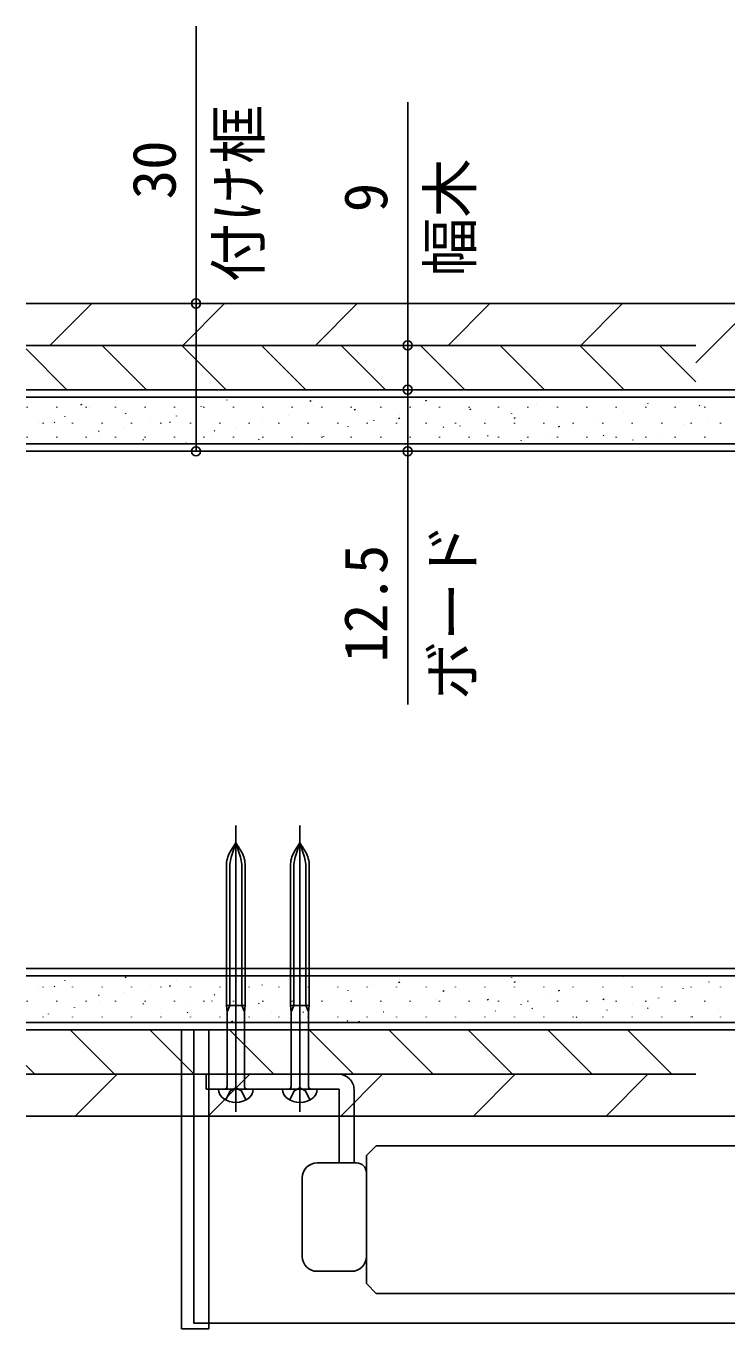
# Model space of a CAD drawing. Units: millimetres, scale not verified. Extents: x -525 to 525, y -783 to 780.
# Drawn here: x -111.5 to 30.8, y -620.8 to -356.2 of the extents above; entities that cross this region are included whole.
import ezdxf
from ezdxf.enums import TextEntityAlignment as Align

# ---------------------------------------------------------------- set-up
doc = ezdxf.new("R2010")
doc.units = ezdxf.units.MM
doc.header["$LTSCALE"] = 4
for name, color, linetype in [('0-3_YKK_12', 2, 'Continuous'), ('0-4_YKK_13', 4, 'Continuous'), ('0-5_YKK_D', 6, 'Continuous'), ('0-7_YSS_K', 3, 'Continuous')]:
    doc.layers.add(name, color=color, linetype=linetype)
doc.styles.add('ＭＳ ゴシック', font='')
doc.styles.get('ＭＳ ゴシック').set_extended_font_data('MS Gothic')

msp = doc.modelspace()

# ---------------------------------------------------------------- linework, layer by layer
at = {"layer": '0-3_YKK_12'}
for p, q in [((-77.377, -560.061), (-77.377, -619.561)), ((-42.377, -585.557), (-40.377, -583.557)), ((205.623, -583.557), (-40.377, -583.557)), ((-42.377, -585.557), (-42.377, -611.557)), ((-42.377, -586.557), (-42.377, -610.557)), ((-40.377, -613.557), (-42.377, -611.557)), ((205.623, -613.557), (-40.377, -613.557)), ((-77.377, -619.561), (468.623, -619.559))]:
    msp.add_line(p, q, dxfattribs=at)
at = {"layer": '0-4_YKK_13'}
for p, q in [((-68.877, -576.675), (-68.877, -518.538)), ((-55.877, -576.675), (-55.877, -518.538)), ((-68.877, -522.071), (-69.834, -523.554)), ((-68.877, -522.071), (-69.807, -524.98)), ((-68.877, -522.071), (-67.921, -523.554)), ((-68.877, -522.071), (-67.947, -524.98)), ((-55.877, -522.071), (-56.834, -523.554)), ((-55.877, -522.071), (-56.807, -524.98)), ((-55.877, -522.071), (-54.921, -523.554)), ((-55.877, -522.071), (-54.947, -524.98)), ((-70.777, -526.384), (-70.777, -555.071)), ((-66.977, -526.384), (-66.977, -555.071)), ((-57.777, -526.384), (-57.777, -555.071)), ((-53.977, -526.384), (-53.977, -555.071)), ((-70.082, -555.071), (-70.082, -526.462)), ((-67.672, -555.071), (-67.672, -526.462)), ((-57.082, -555.071), (-57.082, -526.462)), ((-54.672, -555.071), (-54.672, -526.462)), ((-70.777, -555.071), (-66.977, -555.071)), ((-70.777, -555.071), (-70.647, -556.37)), ((-70.082, -555.071), (-70.647, -556.37)), ((-67.672, -555.071), (-67.108, -556.37)), ((-66.977, -555.071), (-67.108, -556.37)), ((-57.777, -555.071), (-53.977, -555.071)), ((-57.777, -555.071), (-57.647, -556.37)), ((-57.082, -555.071), (-57.647, -556.37)), ((-54.672, -555.071), (-54.108, -556.37)), ((-53.977, -555.071), (-54.108, -556.37)), ((-70.647, -556.37), (-70.647, -571.571)), ((-67.108, -556.37), (-67.108, -571.583)), ((-57.647, -556.37), (-57.647, -571.571)), ((-54.108, -556.37), (-54.108, -571.583)), ((-79.877, -620.761), (-79.877, -560.061)), ((-74.377, -620.761), (-74.377, -560.061)), ((-74.877, -572.061), (-74.877, -569.061)), ((-47.977, -569.061), (-74.877, -569.061)), ((-47.977, -572.061), (-74.877, -572.061)), ((-72.377, -572.061), (-68.877, -572.061)), ((-72.377, -572.091), (-72.377, -572.071)), ((-70.927, -574.264), (-70.022, -572.433)), ((-68.877, -571.824), (-70.022, -572.433)), ((-68.877, -571.824), (-67.732, -572.433)), ((-65.377, -572.073), (-68.877, -572.073)), ((-66.827, -574.264), (-67.732, -572.433)), ((-65.377, -572.091), (-65.377, -572.071)), ((-59.377, -572.061), (-55.877, -572.061)), ((-59.377, -572.091), (-59.377, -572.071)), ((-57.927, -574.264), (-57.022, -572.433)), ((-55.877, -571.824), (-57.022, -572.433)), ((-55.877, -571.824), (-54.732, -572.433)), ((-52.377, -572.073), (-55.877, -572.073)), ((-53.827, -574.264), (-54.732, -572.433)), ((-52.377, -572.091), (-52.377, -572.071)), ((-47.907, -572.09), (-47.977, -572.061)), ((-47.877, -587.061), (-47.877, -572.161)), ((-44.877, -587.061), (-44.877, -572.161)), ((-44.377, -587.061), (-52.377, -587.061)), ((-42.377, -606.061), (-42.377, -589.061)), ((-55.377, -606.061), (-55.377, -590.061)), ((-45.377, -609.061), (-52.377, -609.061)), ((-79.877, -620.761), (-74.377, -620.761))]:
    msp.add_line(p, q, dxfattribs=at)
msp.add_lwpolyline([(-45.785, -569.969), (-46.255, -569.584), (-46.791, -569.297), (-47.373, -569.121), (-47.977, -569.061)], dxfattribs=at)
for centre, radius, start, end in [((-64.792, -526.807), 6, 147.17367, 175.96121), ((-72.962, -526.807), 6, 4.03879, 32.82633), ((-51.792, -526.807), 6, 147.17367, 175.96121), ((-59.962, -526.807), 6, 4.03879, 32.82633), ((-64.092, -526.807), 6, 162.27003, 175.96121), ((-73.662, -526.807), 6, 4.03879, 17.72997), ((-51.092, -526.807), 6, 162.27003, 175.96121), ((-60.662, -526.807), 6, 4.03879, 17.72997), ((-47.977, -572.161), 3.1, 0, 45), ((-70.077, -572.091), 2.3, 179.25264, 236.59671), ((-68.877, -570.371), 4.4, 233.96093, 308.06785), ((-71.147, -571.561), 0.5, 270, 0), ((-66.608, -571.573), 0.5, 180, 270), ((-67.677, -572.091), 2.3, 303.40329, 0.46192), ((-57.077, -572.091), 2.3, 179.25264, 236.59671), ((-55.877, -570.371), 4.4, 233.96093, 308.06785), ((-58.147, -571.561), 0.5, 270, 0), ((-53.608, -571.573), 0.5, 180, 270), ((-54.677, -572.091), 2.3, 303.40329, 0.46192), ((-47.977, -572.161), 0.1, 0, 45), ((-52.377, -590.061), 3, 90, 180), ((-44.377, -589.061), 2, 0, 90), ((-52.377, -606.061), 3, 180, 270), ((-45.377, -606.061), 3, 270, 0)]:
    msp.add_arc(centre, radius, start, end, dxfattribs=at)
at = {"layer": '0-5_YKK_D'}
for points in [[(-76.947, -442.561), (-76.947, -412.561), (-76.947, -356.225)], [(-33.989, -430.061), (-33.989, -421.061), (-33.989, -371.661)], [(-33.989, -430.061), (-33.989, -442.561), (-33.989, -493.988)]]:
    msp.add_lwpolyline(points, dxfattribs=at)
for centre in [(-76.947, -412.561), (-33.989, -421.061), (-33.989, -430.061), (-33.989, -430.061), (-76.947, -442.561), (-33.989, -442.561)]:
    msp.add_circle(centre, 0.925, dxfattribs=at)
at = {"layer": '0-7_YSS_K'}
for p, q in [((217.623, -412.561), (-111.466, -412.561)), ((-106.609, -421.061), (-98.109, -412.561)), ((-79.668, -421.061), (-71.168, -412.561)), ((-52.728, -421.061), (-44.228, -412.561)), ((-25.787, -421.061), (-17.287, -412.561)), ((1.154, -421.061), (9.654, -412.561)), ((24.542, -424.614), (36.595, -412.561)), ((-111.466, -421.061), (24.542, -421.061)), ((-103.181, -430.061), (-111.466, -421.776)), ((-87.016, -430.061), (-96.016, -421.061)), ((-70.852, -430.061), (-79.852, -421.061)), ((-54.687, -430.061), (-63.687, -421.061)), ((-38.523, -430.061), (-47.523, -421.061)), ((-22.359, -430.061), (-31.359, -421.061)), ((-6.194, -430.061), (-15.194, -421.061)), ((9.97, -430.061), (0.97, -421.061)), ((24.542, -428.468), (17.135, -421.061)), ((-111.466, -430.061), (187.423, -430.061)), ((-111.466, -430.061), (24.542, -430.061)), ((187.423, -431.561), (-111.466, -431.561)), ((-111.231, -433.67), (-111.231, -433.57)), ((-105.251, -433.67), (-105.251, -433.57)), ((-100.191, -433.188), (-100.301, -433.021)), ((-99.271, -433.67), (-99.271, -433.57)), ((-98.609, -433.6), (-98.616, -433.582)), ((-93.385, -432.308), (-93.392, -432.29)), ((-93.291, -433.67), (-93.291, -433.57)), ((-87.311, -433.67), (-87.311, -433.57)), ((-81.331, -433.67), (-81.331, -433.57)), ((-75.936, -433.447), (-75.943, -433.428)), ((-75.351, -433.67), (-75.351, -433.57)), ((-70.712, -432.155), (-70.718, -432.136)), ((-69.371, -433.67), (-69.371, -433.57)), ((-63.391, -433.67), (-63.391, -433.57)), ((-57.411, -433.67), (-57.411, -433.57)), ((-53.681, -432.427), (-53.791, -432.26)), ((-53.263, -433.294), (-53.269, -433.275)), ((-51.431, -433.67), (-51.431, -433.57)), ((-48.038, -432.002), (-48.045, -431.983)), ((-45.451, -433.67), (-45.451, -433.57)), ((-39.471, -433.67), (-39.471, -433.57)), ((-33.491, -433.67), (-33.491, -433.57)), ((-30.589, -433.141), (-30.596, -433.122)), ((-30.221, -432.355), (-30.332, -432.188)), ((-27.511, -433.67), (-27.511, -433.57)), ((-25.365, -431.848), (-25.372, -431.83)), ((-21.531, -433.67), (-21.531, -433.57)), ((-15.551, -433.67), (-15.551, -433.57)), ((-9.571, -433.67), (-9.571, -433.57)), ((-7.916, -432.987), (-7.923, -432.968)), ((-3.591, -433.67), (-3.591, -433.57)), ((-2.692, -431.695), (-2.698, -431.676)), ((2.389, -433.67), (2.389, -433.57)), ((8.369, -433.67), (8.369, -433.57)), ((14.349, -433.67), (14.349, -433.57)), ((14.757, -432.834), (14.751, -432.815)), ((16.289, -431.594), (16.267, -431.561)), ((20.329, -433.67), (20.329, -433.57)), ((25.295, -433.363), (25.185, -433.196)), ((26.309, -433.67), (26.309, -433.57)), ((-103.6, -435.552), (-103.607, -435.533)), ((-91.184, -434.957), (-91.295, -434.79)), ((-80.927, -435.399), (-80.933, -435.38)), ((-63.511, -436.443), (-63.518, -436.425)), ((-58.253, -435.246), (-58.26, -435.227)), ((-44.674, -434.196), (-44.785, -434.029)), ((-40.838, -436.29), (-40.845, -436.271)), ((-35.668, -435.965), (-35.778, -435.798)), ((-35.58, -435.092), (-35.587, -435.074)), ((-21.215, -434.124), (-21.325, -433.957)), ((-18.165, -436.137), (-18.171, -436.118)), ((-12.907, -434.939), (-12.913, -434.92)), ((-12.209, -435.893), (-12.319, -435.726)), ((4.509, -435.984), (4.502, -435.965)), ((9.767, -434.786), (9.76, -434.767)), ((27.182, -435.83), (27.175, -435.811)), ((-108.858, -436.75), (-108.865, -436.731)), ((-108.001, -436.9), (-108.001, -436.8)), ((-105.637, -436.798), (-105.747, -436.631)), ((-102.021, -436.9), (-102.021, -436.8)), ((-96.631, -438.566), (-96.741, -438.4)), ((-96.041, -436.9), (-96.041, -436.8)), ((-91.409, -437.889), (-91.416, -437.87)), ((-90.061, -436.9), (-90.061, -436.8)), ((-86.185, -436.597), (-86.191, -436.578)), ((-84.081, -436.9), (-84.081, -436.8)), ((-82.178, -436.726), (-82.288, -436.559)), ((-78.101, -436.9), (-78.101, -436.8)), ((-73.171, -438.495), (-73.282, -438.328)), ((-72.121, -436.9), (-72.121, -436.8)), ((-68.736, -437.736), (-68.742, -437.717)), ((-66.141, -436.9), (-66.141, -436.8)), ((-60.161, -436.9), (-60.161, -436.8)), ((-54.181, -436.9), (-54.181, -436.8)), ((-48.201, -436.9), (-48.201, -436.8)), ((-46.062, -437.582), (-46.069, -437.563)), ((-42.221, -436.9), (-42.221, -436.8)), ((-36.241, -436.9), (-36.241, -436.8)), ((-30.261, -436.9), (-30.261, -436.8)), ((-26.661, -437.734), (-26.772, -437.567)), ((-24.281, -436.9), (-24.281, -436.8)), ((-23.389, -437.429), (-23.396, -437.41)), ((-18.301, -436.9), (-18.301, -436.8)), ((-12.321, -436.9), (-12.321, -436.8)), ((-6.341, -436.9), (-6.341, -436.8)), ((-3.202, -437.662), (-3.313, -437.495)), ((-0.716, -437.276), (-0.722, -437.257)), ((-0.361, -436.9), (-0.361, -436.8)), ((5.619, -436.9), (5.619, -436.8)), ((11.599, -436.9), (11.599, -436.8)), ((16.967, -439.074), (16.96, -439.055)), ((17.579, -436.9), (17.579, -436.8)), ((21.958, -437.122), (21.951, -437.103)), ((23.559, -436.9), (23.559, -436.8)), ((29.539, -436.9), (29.539, -436.8)), ((-111.466, -441.061), (187.623, -441.061)), ((-111.231, -439.75), (-111.231, -439.65)), ((-105.251, -439.75), (-105.251, -439.65)), ((-101.657, -441.038), (-101.664, -441.02)), ((-99.271, -439.75), (-99.271, -439.65)), ((-96.4, -439.841), (-96.406, -439.822)), ((-93.291, -439.75), (-93.291, -439.65)), ((-87.624, -440.335), (-87.735, -440.169)), ((-87.311, -439.75), (-87.311, -439.65)), ((-81.331, -439.75), (-81.331, -439.65)), ((-78.984, -440.885), (-78.991, -440.866)), ((-75.351, -439.75), (-75.351, -439.65)), ((-73.726, -439.687), (-73.733, -439.669)), ((-69.371, -439.75), (-69.371, -439.65)), ((-64.165, -440.263), (-64.275, -440.097)), ((-63.391, -439.75), (-63.391, -439.65)), ((-57.411, -439.75), (-57.411, -439.65)), ((-56.311, -440.732), (-56.317, -440.713)), ((-51.431, -439.75), (-51.431, -439.65)), ((-51.053, -439.534), (-51.06, -439.515)), ((-45.451, -439.75), (-45.451, -439.65)), ((-39.471, -439.75), (-39.471, -439.65)), ((-33.637, -440.579), (-33.644, -440.56)), ((-33.491, -439.75), (-33.491, -439.65)), ((-28.38, -439.381), (-28.386, -439.362)), ((-27.511, -439.75), (-27.511, -439.65)), ((-21.531, -439.75), (-21.531, -439.65)), ((-17.655, -439.502), (-17.765, -439.336)), ((-15.551, -439.75), (-15.551, -439.65)), ((-10.964, -440.425), (-10.971, -440.406)), ((-9.571, -439.75), (-9.571, -439.65)), ((-5.706, -439.227), (-5.713, -439.209)), ((-3.591, -439.75), (-3.591, -439.65)), ((2.389, -439.75), (2.389, -439.65)), ((5.804, -439.43), (5.694, -439.264)), ((8.369, -439.75), (8.369, -439.65)), ((11.709, -440.272), (11.703, -440.253)), ((14.349, -439.75), (14.349, -439.65)), ((14.719, -441.061), (14.7, -441.033)), ((20.329, -439.75), (20.329, -439.65)), ((26.309, -439.75), (26.309, -439.65)), ((-111.466, -442.561), (171.234, -442.561)), ((181.123, -442.561), (-111.466, -442.561)), ((-111.466, -547.561), (181.123, -547.561)), ((187.623, -547.561), (-111.466, -547.561)), ((187.623, -549.061), (-111.466, -549.061)), ((-103.6, -550.052), (-103.607, -550.033)), ((-91.184, -549.457), (-91.295, -549.29)), ((-80.927, -549.899), (-80.933, -549.88)), ((-58.253, -549.746), (-58.26, -549.727)), ((-35.58, -549.592), (-35.587, -549.574)), ((-12.907, -549.439), (-12.913, -549.42)), ((-12.209, -550.393), (-12.319, -550.226)), ((9.767, -549.286), (9.76, -549.267)), ((-108.858, -551.25), (-108.865, -551.231)), ((-108.001, -551.4), (-108.001, -551.3)), ((-105.637, -551.298), (-105.747, -551.131)), ((-102.021, -551.4), (-102.021, -551.3)), ((-96.041, -551.4), (-96.041, -551.3)), ((-91.409, -552.389), (-91.416, -552.37)), ((-90.061, -551.4), (-90.061, -551.3)), ((-86.185, -551.097), (-86.191, -551.078)), ((-84.081, -551.4), (-84.081, -551.3)), ((-82.178, -551.226), (-82.288, -551.059)), ((-78.101, -551.4), (-78.101, -551.3)), ((-73.171, -552.995), (-73.282, -552.828)), ((-72.121, -551.4), (-72.121, -551.3)), ((-68.736, -552.236), (-68.742, -552.217)), ((-66.141, -551.4), (-66.141, -551.3)), ((-63.511, -550.943), (-63.518, -550.925)), ((-60.161, -551.4), (-60.161, -551.3)), ((-54.181, -551.4), (-54.181, -551.3)), ((-48.201, -551.4), (-48.201, -551.3)), ((-46.062, -552.082), (-46.069, -552.063)), ((-42.221, -551.4), (-42.221, -551.3)), ((-40.838, -550.79), (-40.845, -550.771)), ((-36.241, -551.4), (-36.241, -551.3)), ((-35.668, -550.465), (-35.778, -550.298)), ((-30.261, -551.4), (-30.261, -551.3)), ((-26.661, -552.234), (-26.772, -552.067)), ((-24.281, -551.4), (-24.281, -551.3)), ((-23.389, -551.929), (-23.396, -551.91)), ((-18.301, -551.4), (-18.301, -551.3)), ((-18.165, -550.637), (-18.171, -550.618)), ((-12.321, -551.4), (-12.321, -551.3)), ((-6.341, -551.4), (-6.341, -551.3)), ((-3.202, -552.162), (-3.313, -551.995)), ((-0.716, -551.776), (-0.722, -551.757)), ((-0.361, -551.4), (-0.361, -551.3)), ((4.509, -550.484), (4.502, -550.465)), ((5.619, -551.4), (5.619, -551.3)), ((11.599, -551.4), (11.599, -551.3)), ((17.579, -551.4), (17.579, -551.3)), ((21.958, -551.622), (21.951, -551.603)), ((23.559, -551.4), (23.559, -551.3)), ((27.182, -550.33), (27.175, -550.311)), ((29.539, -551.4), (29.539, -551.3)), ((-111.231, -554.25), (-111.231, -554.15)), ((-105.251, -554.25), (-105.251, -554.15)), ((-101.657, -555.538), (-101.664, -555.52)), ((-99.271, -554.25), (-99.271, -554.15)), ((-96.631, -553.066), (-96.741, -552.9)), ((-96.4, -554.341), (-96.406, -554.322)), ((-93.291, -554.25), (-93.291, -554.15)), ((-87.624, -554.835), (-87.735, -554.669)), ((-87.311, -554.25), (-87.311, -554.15)), ((-81.331, -554.25), (-81.331, -554.15)), ((-78.984, -555.385), (-78.991, -555.366)), ((-75.351, -554.25), (-75.351, -554.15)), ((-73.726, -554.187), (-73.733, -554.169)), ((-69.371, -554.25), (-69.371, -554.15)), ((-64.165, -554.763), (-64.275, -554.597)), ((-63.391, -554.25), (-63.391, -554.15)), ((-57.411, -554.25), (-57.411, -554.15)), ((-56.311, -555.232), (-56.317, -555.213)), ((-51.431, -554.25), (-51.431, -554.15)), ((-51.053, -554.034), (-51.06, -554.015)), ((-45.451, -554.25), (-45.451, -554.15)), ((-39.471, -554.25), (-39.471, -554.15)), ((-33.637, -555.079), (-33.644, -555.06)), ((-33.491, -554.25), (-33.491, -554.15)), ((-28.38, -553.881), (-28.386, -553.862)), ((-27.511, -554.25), (-27.511, -554.15)), ((-21.531, -554.25), (-21.531, -554.15)), ((-17.655, -554.002), (-17.765, -553.836)), ((-15.551, -554.25), (-15.551, -554.15)), ((-10.964, -554.925), (-10.971, -554.906)), ((-9.571, -554.25), (-9.571, -554.15)), ((-5.706, -553.727), (-5.713, -553.709)), ((-3.591, -554.25), (-3.591, -554.15)), ((2.389, -554.25), (2.389, -554.15)), ((5.804, -553.93), (5.694, -553.764)), ((8.369, -554.25), (8.369, -554.15)), ((11.709, -554.772), (11.703, -554.753)), ((14.349, -554.25), (14.349, -554.15)), ((16.967, -553.574), (16.96, -553.555)), ((20.329, -554.25), (20.329, -554.15)), ((26.309, -554.25), (26.309, -554.15)), ((-108.001, -557.48), (-108.001, -557.38)), ((-106.882, -556.831), (-106.888, -556.812)), ((-102.021, -557.48), (-102.021, -557.38)), ((-96.041, -557.48), (-96.041, -557.38)), ((-90.061, -557.48), (-90.061, -557.38)), ((-84.208, -556.677), (-84.215, -556.658)), ((-84.081, -557.48), (-84.081, -557.38)), ((-78.618, -556.604), (-78.728, -556.437)), ((-78.101, -557.48), (-78.101, -557.38)), ((-72.121, -557.48), (-72.121, -557.38)), ((-66.141, -557.48), (-66.141, -557.38)), ((-61.535, -556.524), (-61.542, -556.505)), ((-60.161, -557.48), (-60.161, -557.38)), ((-55.159, -556.532), (-55.269, -556.366)), ((-54.181, -557.48), (-54.181, -557.38)), ((-48.201, -557.48), (-48.201, -557.38)), ((-46.152, -558.301), (-46.263, -558.134)), ((-42.221, -557.48), (-42.221, -557.38)), ((-38.862, -556.371), (-38.868, -556.352)), ((-36.241, -557.48), (-36.241, -557.38)), ((-30.261, -557.48), (-30.261, -557.38)), ((-24.281, -557.48), (-24.281, -557.38)), ((-21.179, -558.169), (-21.186, -558.15)), ((-18.301, -557.48), (-18.301, -557.38)), ((-16.188, -556.217), (-16.195, -556.198)), ((-12.321, -557.48), (-12.321, -557.38)), ((-8.649, -555.771), (-8.759, -555.605)), ((-6.341, -557.48), (-6.341, -557.38)), ((-0.361, -557.48), (-0.361, -557.38)), ((0.358, -557.54), (0.247, -557.373)), ((1.494, -558.016), (1.488, -557.997)), ((5.619, -557.48), (5.619, -557.38)), ((6.485, -556.064), (6.478, -556.045)), ((11.599, -557.48), (11.599, -557.38)), ((14.811, -555.699), (14.7, -555.533)), ((17.579, -557.48), (17.579, -557.38)), ((23.559, -557.48), (23.559, -557.38)), ((23.817, -557.468), (23.707, -557.301)), ((24.168, -557.863), (24.161, -557.844)), ((29.158, -555.911), (29.152, -555.892)), ((29.539, -557.48), (29.539, -557.38)), ((-111.466, -558.561), (187.423, -558.561)), ((-111.466, -560.061), (187.423, -560.061)), ((187.423, -560.061), (-111.466, -560.061)), ((24.542, -560.061), (-111.466, -560.061)), ((-93.497, -569.061), (-102.497, -560.061)), ((-77.332, -569.061), (-86.332, -560.061)), ((-61.168, -569.061), (-70.168, -560.061)), ((-69.611, -558.373), (-69.722, -558.206)), ((-66.526, -558.476), (-66.532, -558.457)), ((-45.003, -569.061), (-54.003, -560.061)), ((-43.852, -558.322), (-43.859, -558.304)), ((-28.839, -569.061), (-37.839, -560.061)), ((-12.674, -569.061), (-21.674, -560.061)), ((3.49, -569.061), (-5.51, -560.061)), ((19.655, -569.061), (10.655, -560.061)), ((-109.661, -569.061), (-111.466, -567.257)), ((24.542, -569.061), (-111.466, -569.061)), ((-101.465, -577.561), (-92.965, -569.061)), ((-74.524, -577.561), (-66.024, -569.061)), ((-47.583, -577.561), (-39.083, -569.061)), ((-20.642, -577.561), (-12.142, -569.061)), ((6.298, -577.561), (14.798, -569.061)), ((153.623, -577.561), (-111.466, -577.561))]:
    msp.add_line(p, q, dxfattribs=at)

# ---------------------------------------------------------------- texts
at = {"layer": '0-5_YKK_D', "style": 'ＭＳ ゴシック'}
for s, p in [('付け框', (-61.333, -408.248)), ('30', (-78.447, -391.407)), ('幅木', (-18.375, -407.116)), ('9', (-35.489, -394.025)), ('ボード', (-17.898, -493.102)), ('12.5', (-35.489, -485.466))]:
    msp.add_text(s, height=8.798, rotation=90, dxfattribs=at).set_placement(p, align=Align.BOTTOM_LEFT)

doc.saveas('drawing.dxf')
